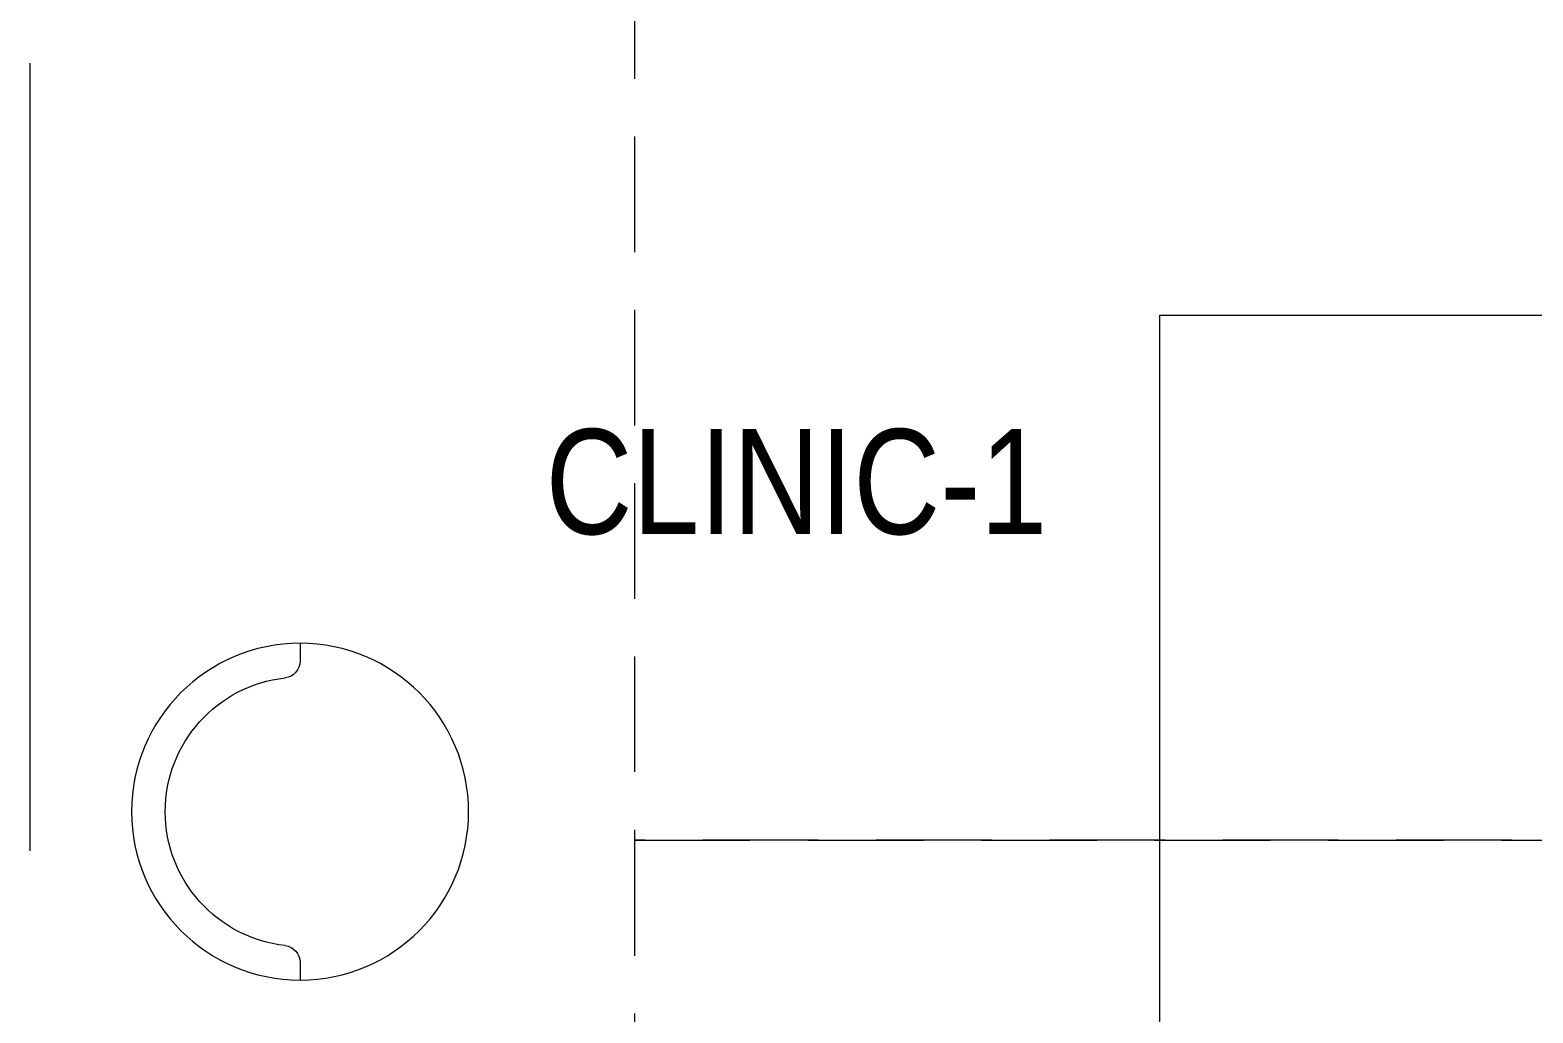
# Model space of a CAD drawing. Header units: millimetres. Extents: x 7389 to 27936, y -894474 to -881284.
# Drawn here: x 24764 to 26194, y -890036 to -889100 of the extents above; entities that cross this region are included whole.
import ezdxf

# ---------------------------------------------------------------- set-up
doc = ezdxf.new("R2010")
doc.units = ezdxf.units.MM
doc.header["$LTSCALE"] = 40
doc.header["$MEASUREMENT"] = 0
doc.linetypes.add('HIDDEN', pattern=[0.375, 0.25, -0.125])
doc.linetypes.add('HIDDEN2', pattern=[0.1875, 0.125, -0.0625])
for name, color, linetype, lineweight in [('curtain', 144, 'Continuous', 9), ('Floor-Unit', 1, 'Continuous', 13), ('LENS_PARTITION', 21, 'Continuous', 25), ('LENS_TEXT', 31, 'HIDDEN2', 5), ('Steps', 4, 'Continuous', 9)]:
    doc.layers.add(name, color=color, linetype=linetype, lineweight=lineweight)
doc.styles.get("Standard").update_dxf_attribs({"font": 'ARIALN.TTF'})
doc.linetypes.add('ZIGZAG', pattern='A,0.0001,-0.2,[131,ltypeshp.shx,S=0.2,R=0,X=-0.2,Y=0],-0.4,[131,ltypeshp.shx,S=0.2,R=180,X=0.2,Y=0],-0.2', length=0.8001000000000001)
doc.dimstyles.new('100MM', dxfattribs={"dimtxt": 100, "dimasz": 50, "dimexe": 50, "dimexo": 50, "dimtad": 1, "dimdec": 0, "dimtxsty": 'Standard', "dimblk": 'OBLIQUE', "dimcen": 2.5, "dimdle": 50, "dimclrd": 256, "dimclre": 256, "dimclrt": 1, "dimadec": 0, "dimazin": 0, "dimtfac": 1, "dimtdec": 0, "dimtmove": 0, "dimatfit": 3, "dimfxl": 50, "dimfxlon": 1, "dimlwd": -1, "dimlwe": -1, "dimarcsym": 0})

# ---------------------------------------------------------------- blocks, each defined once
blk = doc.blocks.new('_Oblique')
at = {"color": 0, "linetype": 'ByBlock', "lineweight": -2}
blk.add_line((-0.5, -0.5), (0.5, 0.5), dxfattribs=at)
blk = doc.blocks.new('Chair')
at = {"layer": 'Floor-Unit', "ltscale": 100}
for p, q in [((587017.1812756595, -21249.19291745766), (586990.7880734093, -21249.19291745766)), ((587490.7880734095, -21249.19291745766), (587464.3948711595, -21249.19291745766))]:
    blk.add_line(p, q, dxfattribs=at)
blk.add_circle((587240.7880734095, -21249.19291745771), 250, dxfattribs=at)
for centre, radius, start, end in [((587017.1812756595, -21274.19291745767), 25, 6.37937020842336, 90), ((587464.3948711595, -21274.19291745767), 25, 90, 173.6206297915766), ((587240.7880734095, -21249.19291745771), 200, 186.3793702084324, 353.6206297915686)]:
    blk.add_arc(centre, radius, start, end, dxfattribs=at)
blk = doc.blocks.new('servgewrgtrs')
at = {"layer": 'Floor-Unit', "xscale": 0.6413055337135763, "yscale": 0.6413055337135763, "zscale": 0.6413055337135763}
blk.add_blockref('Chair', (-375989.1127056331, 12834.13492621091), dxfattribs=at)
blk = doc.blocks.new('sergrewvea')
at = {"layer": 'Steps', "linetype": 'HIDDEN', "ltscale": 11}
for points in [[(-2000, -1000), (-1000, -1000), (-1000, 0), (-2000, 0)], [(-2000, -1000), (-2000, -1250), (-1000, -1250), (-1000, -1000)]]:
    blk.add_lwpolyline(points, close=True, dxfattribs=at)
at = {"layer": 'Steps'}
blk.add_leader([(-1500, -2250), (-1500, -500), (-500, -500), (-500, -3750), (-2371.290450036526, -3750)], dimstyle='100MM', override={"dimasz": 222, "dimtad": 0, "dimfxl": 300, "dimarcsym": 1}, dxfattribs=at)

msp = doc.modelspace()

# ---------------------------------------------------------------- linework, layer by layer
at = {"layer": 'curtain', "linetype": 'ZIGZAG', "ltscale": 3}
msp.add_lwpolyline([(24763.65376294678, -889881.073011915), (24763.65376294748, -889131.0730119149)], dxfattribs=at)

# ---------------------------------------------------------------- block references
at = {"layer": 'LENS_PARTITION', "xscale": -1, "rotation": 270}
msp.add_blockref('servgewrgtrs', (25813.65376295051, -890455.5416515458), dxfattribs=at)
at = {"layer": 'Steps'}
msp.add_blockref('sergrewvea', (27338.65376294678, -888871.073011915), dxfattribs=at)

# ---------------------------------------------------------------- texts
at = {"layer": 'LENS_TEXT', "linetype": 'Continuous', "ltscale": 3, "insert": (25529.89035062393, -889530.2873348612), "char_height": 100, "width": 551.3633720930231, "attachment_point": 5}
msp.add_mtext('\\pxql;CLINIC-1', dxfattribs=at)

doc.saveas('drawing.dxf')
